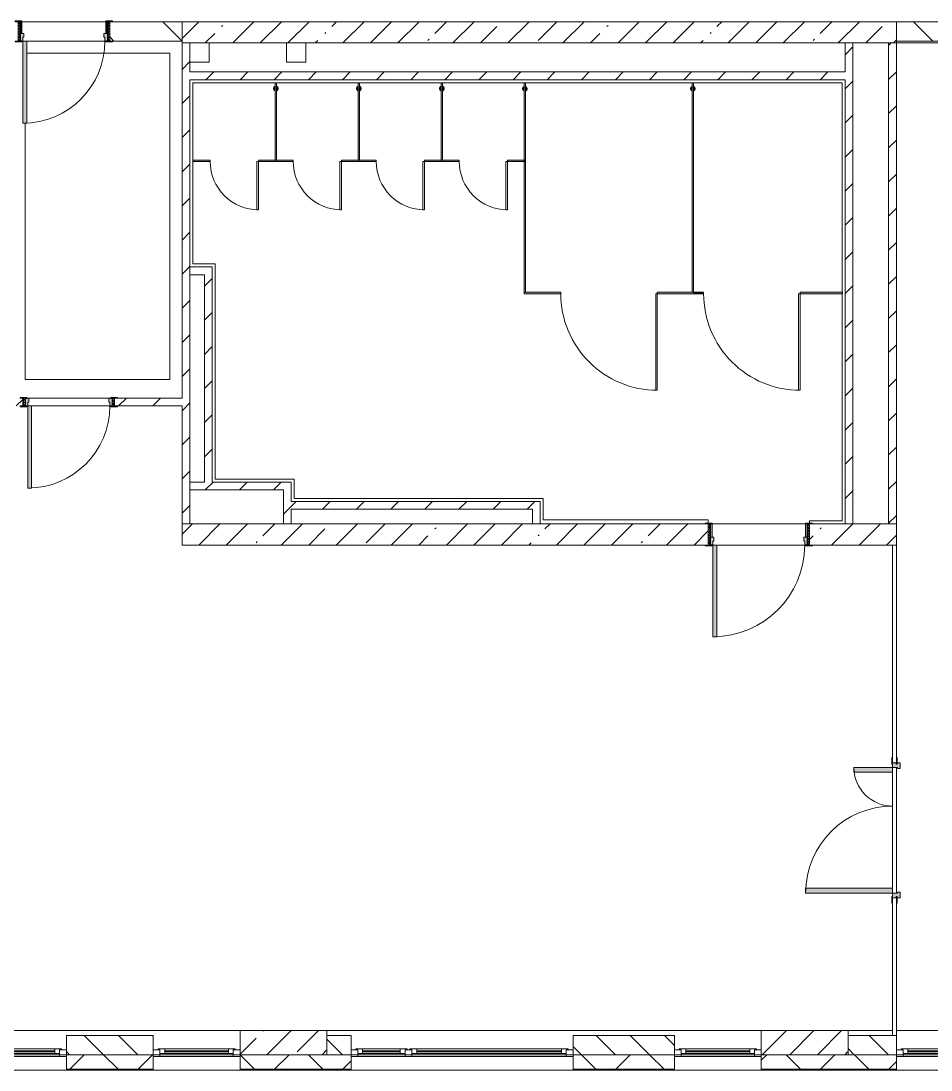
# Model space of a CAD drawing. Header units: millimetres. Extents: x -5368 to 196898, y -8553 to 29000.
# Drawn here: x 172285 to 181714, y -258 to 10608 of the extents above; entities that cross this region are included whole.
import ezdxf

# ---------------------------------------------------------------- set-up
doc = ezdxf.new("R2010")
doc.units = ezdxf.units.MM
for name, color, linetype, lineweight in [('A-DETL-2', 7, 'Continuous', 5), ('A-DOOR-5', 7, 'Continuous', 5), ('A-GENM-4', 7, 'Continuous', 5), ('A-GLAZ-2', 7, 'Continuous', 5), ('A-WALL', 7, 'Continuous', 9), ('A-WALL-2', 7, 'Continuous', 5), ('I-WALL-4', 7, 'Continuous', 5), ('S-COLS-3', 7, 'Continuous', 5)]:
    doc.layers.add(name, color=color, linetype=linetype, lineweight=lineweight)
for name, color, linetype, lineweight, true_color in [('A-DOOR-2', 7, 'Continuous', 5, 0xaaaaaa), ('A-DOOR-3', 7, 'Continuous', 5, 0xe2e2e2), ('A-DOOR-FRAM-2', 7, 'Continuous', 5, 0xe2e2e2), ('A-DOOR-FRAM-3', 7, 'Continuous', 5, 0xaaaaaa), ('A-FLOR-3', 7, 'Continuous', 5, 0xaaaaaa), ('A-GENM-7', 7, 'Continuous', 5, 0xe2ddcd)]:
    doc.layers.add(name, color=color, linetype=linetype, lineweight=lineweight, true_color=true_color)
pattern_1 = [(45, (62025.03, 0), (-176.7767, 176.7767), [])]
pattern_2 = [(45, (62025.03, 0), (-285.1231, 285.1231), []), (45, (62310.15, 0), (-285.1231, 285.1231), [504.031, -100.806, 16.764, -84.042])]

# ---------------------------------------------------------------- blocks, each defined once
blk = doc.blocks.new('110_Дверь_СКБ_1Ст_Внутренняя1 - Д-7а_л__950x2100h_Туалет-V113-3_3_1_птичка')
at = {"layer": 'A-DOOR-2'}
h = blk.add_hatch(dxfattribs=at)
h.set_pattern_fill('FP_98', color=256, style=0, pattern_type=2)
h.set_pattern_definition([(135, (1776.41, 174.685), (-14.14214, -14.14214), []), (225, (1776.41, 174.685), (14.14214, -14.14214), [])])
h.paths.add_polyline_path([(537.5, 110), (512.5, 110), (512.5, -110), (537.5, -110)])
at = {"layer": 'A-DOOR-3'}
h = blk.add_hatch(color=256, dxfattribs=at)
h.paths.add_polyline_path([(487.5, 110), (487.5, 70), (477.5, 70), (477.5, 30), (512.5, 30), (512.5, 110)])
h.paths.add_polyline_path([(-462.5, 110), (-487.5, 110), (-487.5, 30), (-452.5, 30), (-452.5, 70), (-462.5, 70)])
at = {"layer": 'A-DOOR-FRAM-2'}
for points in [[(447.5, 1060), (447.5, 110), (487.5, 110), (487.5, 1060)], [(-542.5, 118), (-542.5, 110), (-472.5, 110), (-472.5, 118)], [(567.5, 118), (497.5, 118), (497.5, 110), (567.5, 110)], [(-472.5, 30), (-487.5, 30), (-487.5, -110), (-472.5, -110)], [(512.5, 30), (497.5, 30), (497.5, -110), (512.5, -110)], [(-542.5, -110), (-542.5, -118), (-472.5, -118), (-472.5, -110)], [(567.5, -110), (497.5, -110), (497.5, -118), (567.5, -118)]]:
    blk.add_hatch(color=256, dxfattribs=at).paths.add_polyline_path(points)
at = {"layer": 'A-DOOR-FRAM-3'}
h = blk.add_hatch(dxfattribs=at)
h.set_pattern_fill('FP_99', color=256, style=0, pattern_type=2)
h.set_pattern_definition([(45, (-346.384, 174.685), (-14.1421, 14.1421), []), (135, (-346.384, 174.685), (-14.1421, -14.1421), [])])
h.paths.add_polyline_path([(-487.5, 110), (-512.5, 110), (-512.5, -110), (-487.5, -110)])
at = {"layer": 'A-DOOR-2'}
for p, q in [((487.5, 1060), (447.5, 1060)), ((447.5, 1060), (447.5, 110)), ((487.5, 110), (487.5, 1060)), ((447.5, 110), (487.5, 110))]:
    blk.add_line(p, q, dxfattribs=at)
blk.add_arc((487.5, 110), 950, 90, 180, dxfattribs=at)
at = {"layer": 'A-DOOR-FRAM-3'}
for p, q in [((-472.5, 118), (-542.5, 118)), ((-542.5, 118), (-542.5, 110)), ((-542.5, 110), (-472.5, 110)), ((-487.5, 110), (-512.5, 110)), ((-512.5, 110), (-512.5, -110)), ((-462.5, 110), (-487.5, 110)), ((-487.5, 110), (-487.5, 30)), ((-487.5, -110), (-487.5, 110)), ((-472.5, 110), (-487.5, 110)), ((-487.5, 110), (-487.5, 109)), ((-487.5, 109), (-472.5, 109)), ((-472.5, 110), (-472.5, 118)), ((-472.5, 109), (-472.5, 110)), ((-462.5, 70), (-462.5, 110)), ((487.5, 110), (487.5, 70)), ((512.5, 110), (487.5, 110)), ((567.5, 118), (497.5, 118)), ((497.5, 118), (497.5, 110)), ((512.5, 110), (497.5, 110)), ((497.5, 110), (497.5, 109)), ((497.5, 110), (567.5, 110)), ((497.5, 109), (512.5, 109)), ((512.5, 30), (512.5, 110)), ((537.5, 110), (512.5, 110)), ((512.5, 110), (512.5, -110)), ((512.5, 109), (512.5, 110)), ((537.5, -110), (537.5, 110)), ((567.5, 110), (567.5, 118)), ((-487.5, 30), (-452.5, 30)), ((-472.5, 30), (-487.5, 30)), ((-487.5, 30), (-487.5, -110)), ((-472.5, -110), (-472.5, 30)), ((-452.5, 70), (-462.5, 70)), ((-452.5, 30), (-452.5, 70)), ((487.5, 70), (477.5, 70)), ((477.5, 70), (477.5, 30)), ((477.5, 30), (512.5, 30)), ((512.5, 30), (497.5, 30)), ((497.5, 30), (497.5, -110)), ((512.5, -110), (512.5, 30)), ((-472.5, -110), (-542.5, -110)), ((-542.5, -110), (-542.5, -118)), ((-542.5, -118), (-472.5, -118)), ((-512.5, -110), (-487.5, -110)), ((-487.5, -110), (-472.5, -110)), ((-472.5, -118), (-472.5, -110)), ((497.5, -110), (512.5, -110)), ((567.5, -110), (497.5, -110)), ((497.5, -110), (497.5, -118)), ((497.5, -118), (567.5, -118)), ((512.5, -110), (537.5, -110)), ((567.5, -118), (567.5, -110))]:
    blk.add_line(p, q, dxfattribs=at)
blk = doc.blocks.new('120_Окно_СКБ_2Ст_Фрамуга сверху - 120_Окно_СКБ_2Ст_2300х2500_h_ ДОО-19727959-3_3_1_птичка')
at = {"layer": 'A-GLAZ-2'}
for p, q in [((-1150, -127), (-1150, -57)), ((-1150, -57), (-1080, -57)), ((1150, -57), (-1150, -57)), ((-1080, -57), (-1080, -127)), ((-1080, -57), (1080, -57)), ((520, -87), (-1080, -87)), ((-1080, -87), (-1080, -127)), ((-1030, -137), (-1030, -87)), ((-1030, -107), (470, -107)), ((470, -137), (470, -87)), ((520, -127), (520, -57)), ((520, -57), (590, -57)), ((520, -127), (520, -87)), ((590, -57), (590, -127)), ((1080, -87), (590, -87)), ((590, -87), (590, -127)), ((640, -137), (640, -87)), ((640, -107), (1030, -107)), ((1030, -137), (1030, -87)), ((1080, -127), (1080, -57)), ((1080, -57), (1150, -57)), ((1080, -127), (1080, -87)), ((1150, -57), (1150, -127)), ((-1080, -127), (-1150, -127)), ((-1150, -127), (-1100, -127)), ((-1080, -127), (-1100, -127)), ((-1100, -127), (-1100, -137)), ((-1100, -137), (540, -137)), ((540, -137), (-1100, -137)), ((470, -117), (-1030, -117)), ((590, -127), (520, -127)), ((540, -127), (520, -127)), ((540, -127), (570, -127)), ((540, -127), (570, -127)), ((540, -137), (540, -127)), ((590, -127), (570, -127)), ((570, -127), (570, -137)), ((570, -137), (1100, -137)), ((1100, -137), (570, -137)), ((1030, -117), (640, -117)), ((1150, -127), (1080, -127)), ((1100, -127), (1080, -127)), ((1100, -127), (1150, -127)), ((1100, -137), (1100, -127))]:
    blk.add_line(p, q, dxfattribs=at)
blk = doc.blocks.new('120_Окно_СКБ_1Ст - 120_Окно_СКБ_1Ст 900х2500_h_ с форточкой-22876038-3_3_1_птичка')
at = {"layer": 'A-GLAZ-2'}
for p, q in [((-450, -127), (-450, -57)), ((-450, -57), (-380, -57)), ((450, -57), (-450, -57)), ((-380, -57), (-380, -127)), ((380, -87), (-380, -87)), ((-380, -87), (-380, -127)), ((-330, -137), (-330, -87)), ((-330, -107), (330, -107)), ((330, -137), (330, -87)), ((380, -127), (380, -57)), ((380, -57), (450, -57)), ((380, -127), (380, -87)), ((450, -57), (450, -127)), ((-380, -127), (-450, -127)), ((-450, -127), (-400, -127)), ((-380, -127), (-400, -127)), ((-400, -127), (-400, -137)), ((-400, -137), (400, -137)), ((400, -137), (-400, -137)), ((330, -117), (-330, -117)), ((450, -127), (380, -127)), ((400, -127), (380, -127)), ((400, -127), (450, -127)), ((400, -137), (400, -127))]:
    blk.add_line(p, q, dxfattribs=at)
blk = doc.blocks.new('110_Дверь_СКБ_1Ст_Внутренняя1 - Д-8 950x2100h_охрана-V88-3_3_1_птичка')
at = {"layer": 'A-DOOR-2'}
h = blk.add_hatch(dxfattribs=at)
h.set_pattern_fill('FP_17', color=256, style=0, pattern_type=2)
h.set_pattern_definition([(135, (1826.41, 164.685), (-14.14214, -14.14214), []), (225, (1826.41, 164.685), (14.14214, -14.14214), [])])
h.paths.add_polyline_path([(487.5, 100), (462.5, 100), (462.5, -100), (487.5, -100)])
at = {"layer": 'A-DOOR-3'}
h = blk.add_hatch(color=256, dxfattribs=at)
h.paths.add_polyline_path([(437.5, 100), (437.5, 60), (427.5, 60), (427.5, 20), (462.5, 20), (462.5, 100), (443.3, 100)])
h.paths.add_polyline_path([(-437.5, 100), (-437.5, 20), (-402.5, 20), (-402.5, 60), (-412.5, 60), (-412.5, 100)])
at = {"layer": 'A-DOOR-FRAM-2'}
for points in [[(397.5, 950), (397.5, 100), (437.5, 100), (437.5, 950)], [(-492.5, 108), (-492.5, 100), (-422.5, 100), (-422.5, 108)], [(-422.5, 20), (-437.5, 20), (-437.5, -100), (-422.5, -100)], [(517.5, 108), (447.5, 108), (447.5, 100), (517.5, 100)], [(462.5, 20), (447.5, 20), (447.5, -100), (462.5, -100)], [(-492.5, -100), (-492.5, -108), (-422.5, -108), (-422.5, -100)], [(447.5, -100), (447.5, -108), (517.5, -108), (517.5, -100)]]:
    blk.add_hatch(color=256, dxfattribs=at).paths.add_polyline_path(points)
at = {"layer": 'A-DOOR-FRAM-3'}
h = blk.add_hatch(dxfattribs=at)
h.set_pattern_fill('FP_18', color=256, style=0, pattern_type=2)
h.set_pattern_definition([(45, (-296.384, 164.685), (-14.1421, 14.1421), []), (135, (-296.384, 164.685), (-14.1421, -14.1421), [])])
h.paths.add_polyline_path([(-437.5, 100), (-462.5, 100), (-462.5, -100), (-437.5, -100)])
at = {"layer": 'A-DOOR-2'}
for p, q in [((437.5, 950), (397.5, 950)), ((397.5, 950), (397.5, 100)), ((437.5, 100), (437.5, 950)), ((397.5, 100), (437.5, 100))]:
    blk.add_line(p, q, dxfattribs=at)
blk.add_arc((437.5, 100), 850, 90, 180, dxfattribs=at)
at = {"layer": 'A-DOOR-FRAM-3'}
for p, q in [((-422.5, 108), (-492.5, 108)), ((-492.5, 108), (-492.5, 100)), ((-492.5, 100), (-422.5, 100)), ((-437.5, 100), (-462.5, 100)), ((-462.5, 100), (-462.5, -100)), ((-412.5, 100), (-437.5, 100)), ((-437.5, 100), (-437.5, 20)), ((-437.5, -100), (-437.5, 100)), ((-422.5, 100), (-437.5, 100)), ((-437.5, 100), (-437.5, 99)), ((-437.5, 99), (-422.5, 99)), ((-437.5, 20), (-402.5, 20)), ((-422.5, 20), (-437.5, 20)), ((-437.5, 20), (-437.5, -100)), ((-422.5, 100), (-422.5, 108)), ((-422.5, 99), (-422.5, 100)), ((-422.5, -100), (-422.5, 20)), ((-412.5, 60), (-412.5, 100)), ((-402.5, 60), (-412.5, 60)), ((-402.5, 20), (-402.5, 60)), ((437.5, 60), (427.5, 60)), ((427.5, 60), (427.5, 20)), ((427.5, 20), (462.5, 20)), ((437.5, 100), (437.5, 60)), ((462.5, 100), (437.5, 100)), ((517.5, 108), (447.5, 108)), ((447.5, 108), (447.5, 100)), ((462.5, 100), (447.5, 100)), ((447.5, 100), (447.5, 99)), ((447.5, 100), (517.5, 100)), ((447.5, 99), (462.5, 99)), ((462.5, 20), (447.5, 20)), ((447.5, 20), (447.5, -100)), ((462.5, 20), (462.5, 100)), ((487.5, 100), (462.5, 100)), ((462.5, 100), (462.5, -100)), ((462.5, 99), (462.5, 100)), ((462.5, -100), (462.5, 20)), ((487.5, -100), (487.5, 100)), ((517.5, 100), (517.5, 108)), ((-422.5, -100), (-492.5, -100)), ((-492.5, -100), (-492.5, -108)), ((-492.5, -108), (-422.5, -108)), ((-462.5, -100), (-437.5, -100)), ((-437.5, -100), (-422.5, -100)), ((-422.5, -108), (-422.5, -100)), ((447.5, -100), (462.5, -100)), ((517.5, -100), (447.5, -100)), ((447.5, -100), (447.5, -108)), ((447.5, -108), (517.5, -108)), ((462.5, -100), (487.5, -100)), ((517.5, -108), (517.5, -100))]:
    blk.add_line(p, q, dxfattribs=at)
blk = doc.blocks.new('110_Дверь_СКБ_1Ст_Внутренняя1 - Д-8 950x2100h_охрана-V118-3_3_1_птичка')
at = {"layer": 'A-DOOR-2'}
h = blk.add_hatch(dxfattribs=at)
h.set_pattern_fill('FP_102', color=256, style=0, pattern_type=2)
h.set_pattern_definition([(135, (1826.41, 104.685), (-14.14214, -14.14214), []), (225, (1826.41, 104.685), (14.14214, -14.14214), [])])
h.paths.add_polyline_path([(487, 40), (462, 40), (462, -40), (487, -40)])
at = {"layer": 'A-DOOR-3'}
h = blk.add_hatch(color=256, dxfattribs=at)
h.paths.add_polyline_path([(437, 40), (437, 0), (427, 0), (427, -40), (462, -40), (462, 40)])
h.paths.add_polyline_path([(-413, 40), (-438, 40), (-438, -40), (-403, -40), (-403, 0), (-413, 0)])
at = {"layer": 'A-DOOR-FRAM-2'}
for points in [[(397, 890), (397, 40), (437, 40), (437, 890)], [(-493, 48), (-493, 40), (-423, 40), (-423, 48)], [(517, 48), (447, 48), (447, 40), (517, 40)], [(-423, -40), (-493, -40), (-493, -48), (-423, -48)], [(447, -40), (447, -48), (517, -48), (517, -40)]]:
    blk.add_hatch(color=256, dxfattribs=at).paths.add_polyline_path(points)
at = {"layer": 'A-DOOR-FRAM-3'}
h = blk.add_hatch(dxfattribs=at)
h.set_pattern_fill('FP_103', color=256, style=0, pattern_type=2)
h.set_pattern_definition([(45, (-296.384, 104.685), (-14.1421, 14.1421), []), (135, (-296.384, 104.685), (-14.1421, -14.1421), [])])
h.paths.add_polyline_path([(-438, 40), (-463, 40), (-463, -40), (-438, -40)])
at = {"layer": 'A-DOOR-2'}
for p, q in [((437, 890), (397, 890)), ((397, 890), (397, 40)), ((437, 40), (437, 890)), ((397, 40), (437, 40))]:
    blk.add_line(p, q, dxfattribs=at)
blk.add_arc((437, 40), 850, 90, 180, dxfattribs=at)
at = {"layer": 'A-DOOR-FRAM-3'}
for p, q in [((-423, 48), (-493, 48)), ((-493, 48), (-493, 40)), ((-493, 40), (-423, 40)), ((-438, 40), (-463, 40)), ((-463, 40), (-463, -40)), ((-413, 40), (-438, 40)), ((-438, 40), (-438, -40)), ((-438, -40), (-438, 40)), ((-423, 40), (-438, 40)), ((-438, 40), (-438, 39)), ((-438, 39), (-423, 39)), ((-423, 40), (-423, 48)), ((-423, 39), (-423, 40)), ((-413, 0), (-413, 40)), ((-403, 0), (-413, 0)), ((-403, -40), (-403, 0)), ((437, 0), (427, 0)), ((427, 0), (427, -40)), ((437, 40), (437, 0)), ((462, 40), (437, 40)), ((517, 48), (447, 48)), ((447, 48), (447, 40)), ((462, 40), (447, 40)), ((447, 40), (447, 39)), ((447, 40), (517, 40)), ((447, 39), (462, 39)), ((462, -40), (462, 40)), ((487, 40), (462, 40)), ((462, 40), (462, -40)), ((462, 39), (462, 40)), ((487, -40), (487, 40)), ((517, 40), (517, 48)), ((-423, -40), (-493, -40)), ((-493, -40), (-493, -48)), ((-493, -48), (-423, -48)), ((-463, -40), (-438, -40)), ((-423, -39), (-438, -39)), ((-438, -39), (-438, -40)), ((-438, -40), (-403, -40)), ((-438, -40), (-423, -40)), ((-423, -40), (-423, -39)), ((-423, -48), (-423, -40)), ((427, -40), (462, -40)), ((462, -39), (447, -39)), ((447, -39), (447, -40)), ((447, -40), (462, -40)), ((517, -40), (447, -40)), ((447, -40), (447, -48)), ((447, -48), (517, -48)), ((462, -40), (462, -39)), ((462, -40), (487, -40)), ((517, -48), (517, -40))]:
    blk.add_line(p, q, dxfattribs=at)
blk = doc.blocks.new('131_Сантехническая перегородка_Дверь 5 - СД-1-V202-3_3_1_птичка')
at = {"layer": 'A-GENM-7'}
for points in [[(70, 8), (70, -8), (250, -8), (250, 8)], [(750, 8), (750, -8), (930, -8), (930, 8)]]:
    blk.add_hatch(color=256, dxfattribs=at).paths.add_polyline_path(points)
at = {"layer": 'A-DOOR-5'}
for p, q in [((266, 508), (250, 508)), ((250, 8), (250, 508)), ((266, 8), (266, 508)), ((266, 8), (250, 8))]:
    blk.add_line(p, q, dxfattribs=at)
blk.add_arc((250, 8), 500, 360, 90, dxfattribs=at)
at = {"layer": 'A-GENM-4'}
for p, q in [((250, 8), (70, 8)), ((70, 8), (70, -8)), ((250, -8), (250, 8)), ((930, 8), (750, 8)), ((750, 8), (750, -8)), ((930, -8), (930, 8)), ((70, -8), (250, -8)), ((750, -8), (930, -8))]:
    blk.add_line(p, q, dxfattribs=at)
blk = doc.blocks.new('131_Сантехническая перегородка 6 - СП-1-V200-3_3_1_птичка')
at = {"layer": 'A-GENM-7'}
blk.add_hatch(color=256, dxfattribs=at).paths.add_polyline_path([(800, 8), (0, 8), (0, -8), (800, -8)])
at = {"layer": 'A-GENM-4'}
for p, q in [((800, 8), (0, 8)), ((0, 8), (0, -8)), ((800, -8), (800, 8)), ((0, -8), (800, -8))]:
    blk.add_line(p, q, dxfattribs=at)
at = {"layer": 'A-GENM-4', "flags": 128}
for points in [[(71, 8), (71, 9), (71, 9), (70, 9), (70, 10), (70, 10), (69, 11), (69, 11), (68, 12), (68, 12), (67, 12), (67, 13), (66, 13), (66, 13), (65, 14), (65, 14), (64, 14), (64, 14), (63, 14), (62, 15), (62, 15), (61, 15), (61, 15), (60, 15), (59, 15), (59, 15), (58, 15), (58, 15), (57, 15), (56, 15), (56, 15), (55, 15), (55, 15), (54, 14), (54, 14), (53, 14), (52, 14), (52, 13), (51, 13), (51, 13), (50, 13), (50, 12), (49, 12), (49, 11), (48, 11), (48, 11), (48, 10), (47, 10), (47, 9), (46, 9), (46, 8), (46, 8)], [(46, -8), (46, -9), (47, -9), (47, -9), (47, -10), (48, -10), (48, -11), (49, -11), (49, -12), (50, -12), (50, -12), (51, -13), (51, -13), (52, -13), (52, -14), (53, -14), (53, -14), (54, -14), (54, -14), (55, -15), (56, -15), (56, -15), (57, -15), (57, -15), (58, -15), (59, -15), (59, -15), (60, -15), (60, -15), (61, -15), (62, -15), (62, -15), (63, -15), (63, -14), (64, -14), (64, -14), (65, -14), (66, -13), (66, -13), (67, -13), (67, -13), (68, -12), (68, -12), (69, -11), (69, -11), (69, -11), (70, -10), (70, -10), (71, -9), (71, -9), (71, -8), (71, -8)]]:
    blk.add_lwpolyline(points, dxfattribs=at)
at = {"layer": 'A-GENM-4'}
for radius, start, end in [(24.6, 19.9113, 160.0887), (17.6, 45, 135), (17.6, 45, 135), (15.1, 45, 135), (24.6, 199.9113, 340.0887), (17.6, 225, 315), (17.6, 225, 315), (15.1, 225, 315)]:
    blk.add_arc((59, 0), radius, start, end, dxfattribs=at)
blk = doc.blocks.new('131_Сантехническая перегородка 7 - СП-1-V199-3_3_1_птичка')
at = {"layer": 'A-GENM-7'}
blk.add_hatch(color=256, dxfattribs=at).paths.add_polyline_path([(2166, 8), (-4, 8), (-4, -8), (2166, -8)])
at = {"layer": 'A-GENM-4'}
for p, q in [((2166, 8), (-4, 8)), ((-4, 8), (-4, -8)), ((2166, -8), (2166, 8)), ((-4, -8), (2166, -8))]:
    blk.add_line(p, q, dxfattribs=at)
at = {"layer": 'A-GENM-4', "flags": 128}
for points in [[(71, 8), (71, 9), (71, 9), (70, 9), (70, 10), (70, 10), (69, 11), (69, 11), (68, 12), (68, 12), (67, 12), (67, 13), (66, 13), (66, 13), (65, 14), (65, 14), (64, 14), (64, 14), (63, 14), (62, 15), (62, 15), (61, 15), (61, 15), (60, 15), (59, 15), (59, 15), (58, 15), (58, 15), (57, 15), (56, 15), (56, 15), (55, 15), (55, 15), (54, 14), (54, 14), (53, 14), (52, 14), (52, 13), (51, 13), (51, 13), (50, 13), (50, 12), (49, 12), (49, 11), (48, 11), (48, 11), (48, 10), (47, 10), (47, 9), (46, 9), (46, 8), (46, 8)], [(46, -8), (46, -9), (47, -9), (47, -9), (47, -10), (48, -10), (48, -11), (49, -11), (49, -12), (50, -12), (50, -12), (51, -13), (51, -13), (52, -13), (52, -14), (53, -14), (53, -14), (54, -14), (54, -14), (55, -15), (56, -15), (56, -15), (57, -15), (57, -15), (58, -15), (59, -15), (59, -15), (60, -15), (60, -15), (61, -15), (62, -15), (62, -15), (63, -15), (63, -14), (64, -14), (64, -14), (65, -14), (66, -13), (66, -13), (67, -13), (67, -13), (68, -12), (68, -12), (69, -11), (69, -11), (69, -11), (70, -10), (70, -10), (71, -9), (71, -9), (71, -8), (71, -8)]]:
    blk.add_lwpolyline(points, dxfattribs=at)
at = {"layer": 'A-GENM-4'}
for radius, start, end in [(24.6, 19.9113, 160.0887), (17.6, 45, 135), (17.6, 45, 135), (15.1, 45, 135), (24.6, 199.9113, 340.0887), (17.6, 225, 315), (17.6, 225, 315), (15.1, 225, 315)]:
    blk.add_arc((59, 0), radius, start, end, dxfattribs=at)
blk = doc.blocks.new('131_Сантехническая перегородка_Дверь МГН - СД-1-V201-3_3_1_птичка')
at = {"layer": 'A-GENM-7'}
for points in [[(-370, 8), (-370, -8), (10, -8), (10, 8)], [(1010, 8), (1010, -8), (1390, -8), (1390, 8)]]:
    blk.add_hatch(color=256, dxfattribs=at).paths.add_polyline_path(points)
at = {"layer": 'A-DOOR-5'}
for p, q in [((10, 1008), (26, 1008)), ((10, 8), (10, 1008)), ((26, 8), (26, 1008)), ((10, 8), (26, 8))]:
    blk.add_line(p, q, dxfattribs=at)
blk.add_arc((10, 8), 1000, 360, 90, dxfattribs=at)
at = {"layer": 'A-GENM-4'}
for p, q in [((10, 8), (-370, 8)), ((-370, 8), (-370, -8)), ((10, -8), (10, 8)), ((1390, 8), (1010, 8)), ((1010, 8), (1010, -8)), ((1390, -8), (1390, 8)), ((-370, -8), (10, -8)), ((1010, -8), (1390, -8))]:
    blk.add_line(p, q, dxfattribs=at)
blk = doc.blocks.new('131_Сантехническая перегородка_Дверь МГН 2 - СД-1-V203-3_3_1_птичка')
at = {"layer": 'A-GENM-7'}
for points in [[(-430, 8), (-430, -8), (10, -8), (10, 8)], [(1010, 8), (1010, -8), (1110, -8), (1110, 8)]]:
    blk.add_hatch(color=256, dxfattribs=at).paths.add_polyline_path(points)
at = {"layer": 'A-DOOR-5'}
for p, q in [((10, 1008), (26, 1008)), ((10, 8), (10, 1008)), ((26, 8), (26, 1008)), ((10, 8), (26, 8))]:
    blk.add_line(p, q, dxfattribs=at)
blk.add_arc((10, 8), 1000, 360, 90, dxfattribs=at)
at = {"layer": 'A-GENM-4'}
for p, q in [((10, 8), (-430, 8)), ((-430, 8), (-430, -8)), ((10, -8), (10, 8)), ((1110, 8), (1010, 8)), ((1010, 8), (1010, -8)), ((1110, -8), (1110, 8)), ((-430, -8), (10, -8)), ((1010, -8), (1110, -8))]:
    blk.add_line(p, q, dxfattribs=at)
blk = doc.blocks.new('110_Дверь_СКБ_2Ст - Д-5_п__в составе перегородки _не входит в спец__-32680317-3_3_1_птичка')
at = {"layer": 'A-DOOR-3'}
h = blk.add_hatch(color=256, dxfattribs=at)
h.paths.add_polyline_path([(712, 60), (652, 60), (652, 30), (662, 30), (662, -20), (712, -20)])
h.paths.add_polyline_path([(-628, 60), (-688, 60), (-688, -20), (-638, -20), (-638, 30), (-628, 30)])
for points in [[(-588, -420), (-588, -20), (-638, -20), (-638, -420)], [(662, -920), (662, -20), (612, -20), (612, -920)]]:
    blk.add_hatch(color=256, dxfattribs=at).paths.add_polyline_path(points)
at = {"layer": 'A-DOOR-FRAM-2'}
for points in [[(-672, 28), (-742, 28), (-742, 20), (-672, 20)], [(768, 28), (698, 28), (698, 20), (768, 20)], [(-672, -20), (-742, -20), (-742, -28), (-672, -28)], [(768, -20), (698, -20), (698, -28), (768, -28)]]:
    blk.add_hatch(color=256, dxfattribs=at).paths.add_polyline_path(points)
at = {"layer": 'A-DOOR-2'}
for p, q in [((-638, -20), (-588, -20)), ((-638, -420), (-638, -20)), ((-588, -20), (-588, -420)), ((612, -20), (662, -20)), ((612, -920), (612, -20)), ((662, -20), (662, -920)), ((-588, -420), (-638, -420)), ((662, -920), (612, -920))]:
    blk.add_line(p, q, dxfattribs=at)
for centre, radius, start, end in [((-638, -20), 400, 270, 0), ((662, -20), 900, 180, 270)]:
    blk.add_arc(centre, radius, start, end, dxfattribs=at)
at = {"layer": 'A-DOOR-FRAM-3'}
for p, q in [((-742, 28), (-672, 28)), ((-742, 20), (-742, 28)), ((-672, 20), (-742, 20)), ((-688, 60), (-628, 60)), ((-688, -20), (-688, 60)), ((-688, 20), (-672, 20)), ((-688, 19), (-688, 20)), ((-672, 19), (-688, 19)), ((-672, 28), (-672, 20)), ((-672, 20), (-672, 19)), ((-638, 30), (-638, -20)), ((-628, 30), (-638, 30)), ((-628, 60), (-628, 30)), ((652, 60), (712, 60)), ((652, 30), (652, 60)), ((662, 30), (652, 30)), ((662, -20), (662, 30)), ((698, 20), (698, 28)), ((698, 28), (768, 28)), ((698, 19), (698, 20)), ((698, 20), (712, 20)), ((768, 20), (698, 20)), ((712, 19), (698, 19)), ((712, 60), (712, -20)), ((712, 20), (712, 19)), ((768, 28), (768, 20)), ((-742, -20), (-672, -20)), ((-742, -28), (-742, -20)), ((-672, -28), (-742, -28)), ((-638, -20), (-688, -20)), ((-672, -20), (-672, -28)), ((712, -20), (662, -20)), ((698, -28), (698, -20)), ((698, -20), (768, -20)), ((768, -28), (698, -28)), ((768, -20), (768, -28))]:
    blk.add_line(p, q, dxfattribs=at)

msp = doc.modelspace()

# ---------------------------------------------------------------- hatches: boundary and pattern name
at = {"layer": 'A-WALL-2'}
h = msp.add_hatch(dxfattribs=at)
h.set_pattern_fill('FP_73', color=256, style=0, pattern_type=2)
h.set_pattern_definition([(135, (62025.03, 0), (-176.7767, -176.7767), [])])
h.paths.add_polyline_path([(183455, -100), (183455, 100), (183155, 100), (183155, -100)])
h.paths.add_polyline_path([(171855, -100), (171855, 100), (170955, 100), (170955, -100), (171022.9, -100)])
h.paths.add_polyline_path([(181355, -100), (181355, 100), (180855, 100), (180855, -100), (181090.2, -100)])
h.paths.add_polyline_path([(172755, -100), (173655, -100), (173655, 100), (172755, 100)])
h.paths.add_polyline_path([(175455, -100), (175705, -100), (175705, 100), (175455, 100)])
h.paths.add_polyline_path([(178005, -100), (179055, -100), (179055, 100), (178005, 100)])
h.paths.add_polyline_path([(163755, -100), (163755, 100), (162855, 100), (162855, -100), (163604.8, -100)])
h.paths.add_polyline_path([(164905, -100), (164905, 100), (164655, 100), (164655, -100), (164664.5, -100)])
h.paths.add_polyline_path([(159366, -100), (160155, -100), (160155, 100), (159105, 100), (159105, -100)])
h.paths.add_polyline_path([(167205, -100), (168255, -100), (168255, 100), (167205, 100)])
h.paths.add_polyline_path([(156805, -100), (156805, 100), (156555, 100), (156555, -100)])
h.paths.add_polyline_path([(153955, -100), (154755, -100), (154755, 100), (153955, 100)])
h = msp.add_hatch(dxfattribs=at)
h.set_pattern_fill('FP_75', color=256, style=0, pattern_type=2)
h.set_pattern_definition([(45, (62025.03, 0), (-353.5534, 353.5534), []), (135, (62025.03, 0), (-353.5534, -353.5534), [])])
h.paths.add_polyline_path([(186918.6, -250), (187105, -250), (187105, -100), (185755, -100), (185755, -250)])
h.paths.add_polyline_path([(182679.7, -250), (183455, -250), (183455, -100), (182255, -100), (182255, -250)])
h.paths.add_polyline_path([(170955, -250), (171855, -250), (171855, -100), (170955, -100)])
h.paths.add_polyline_path([(169155, -250), (170055, -250), (170055, -100), (169155, -100)])
h.paths.add_polyline_path([(172755, -250), (173655, -250), (173655, -100), (172755, -100)])
h.paths.add_polyline_path([(181355, -250), (181355, -100), (179955, -100), (179955, -250), (181090.2, -250)])
h.paths.add_polyline_path([(174555, -250), (175705, -250), (175705, -100), (174555, -100)])
h.paths.add_polyline_path([(178440.9, -250), (179055, -250), (179055, -100), (178005, -100), (178005, -250)])
h.paths.add_polyline_path([(161955, -250), (161955, -100), (161055, -100), (161055, -250), (161485.4, -250)])
h.paths.add_polyline_path([(156805, -250), (156805, -100), (155655, -100), (155655, -250), (156555, -250)])
h.paths.add_polyline_path([(168255, -250), (168255, -100), (167205, -100), (167205, -250), (167843.7, -250)])
h.paths.add_polyline_path([(159105, -250), (160155, -250), (160155, -100), (159105, -100)])
h.paths.add_polyline_path([(164905, -250), (164905, -100), (162855, -100), (162855, -250), (164664.5, -250)])
h.paths.add_polyline_path([(153955, -250), (154755, -250), (154755, -100), (153955, -100)])
h.paths.add_polyline_path([(151235, -250), (153055, -250), (153055, -100), (151235, -100)])
at = {"layer": 'I-WALL-4'}
h = msp.add_hatch(dxfattribs=at)
h.set_pattern_fill('FP_74', color=256, style=0, pattern_type=2)
h.set_pattern_definition([(135, (62025.03, 0), (-353.5534, -353.5534), [])])
h.paths.add_polyline_path([(181355, 10400), (183235, 10400), (183235, 10600), (181355, 10600)])
h.paths.add_polyline_path([(171330, 10400), (172255, 10400), (172255, 10600), (171130, 10600), (171130, 10400), (171185, 10400)])
h.paths.add_polyline_path([(169375, 10400), (169730, 10400), (169730, 10600), (169375, 10600), (169375, 10520)])
h.paths.add_polyline_path([(173235, 10400), (173955, 10400), (173955, 10600), (173205, 10600), (173205, 10400)])
h = msp.add_hatch(dxfattribs=at)
h.set_pattern_fill('FP_71', color=256, style=0, pattern_type=2)
h.set_pattern_definition(pattern_2)
h.paths.add_polyline_path([(178440.9, 10380), (181355, 10382.1), (181355, 10600), (173955, 10600), (173955, 10380), (176321.4, 10380)])
h = msp.add_hatch(dxfattribs=at)
h.set_pattern_fill('FP_76', color=256, style=0, pattern_type=2)
h.set_pattern_definition(pattern_1)
h.paths.add_polyline_path([(174035, 5400), (174035, 10380), (173955, 10380), (173955, 5400)])
h = msp.add_hatch(dxfattribs=at)
h.set_pattern_fill('FP_76', color=256, style=0, pattern_type=2)
h.set_pattern_definition(pattern_1)
h.paths.add_polyline_path([(180905, 5400), (180905, 10380), (180825, 10380), (180825, 5400)])
h = msp.add_hatch(dxfattribs=at)
h.set_pattern_fill('FP_76', color=256, style=0, pattern_type=2)
h.set_pattern_definition(pattern_1)
h.paths.add_polyline_path([(181355, 5400), (181355, 10380), (181275, 10380), (181275, 5400)])
h = msp.add_hatch(dxfattribs=at)
h.set_pattern_fill('FP_76', color=256, style=0, pattern_type=2)
h.set_pattern_definition(pattern_1)
h.paths.add_polyline_path([(176321.4, 10000), (180825, 10000), (180825, 10080), (174035, 10080), (174035, 10000), (174202, 10000)])
h = msp.add_hatch(dxfattribs=at)
h.set_pattern_fill('FP_76', color=256, style=0, pattern_type=2)
h.set_pattern_definition(pattern_1)
h.paths.add_polyline_path([(174185, 5830), (174265, 5830), (174265, 7980), (174185, 7980), (174185, 6831.7)])
h = msp.add_hatch(dxfattribs=at)
h.set_pattern_fill('FP_76', color=256, style=0, pattern_type=2)
h.set_pattern_definition(pattern_1)
h.paths.add_polyline_path([(172305, 6620), (172305, 6700), (171775, 6700), (171775, 6620), (172275, 6620)])
h.paths.add_polyline_path([(173255, 6620), (173955, 6620), (173955, 6700), (173255, 6700)])
h = msp.add_hatch(dxfattribs=at)
h.set_pattern_fill('FP_76', color=256, style=0, pattern_type=2)
h.set_pattern_definition(pattern_1)
h.paths.add_polyline_path([(174202, 5750), (175005, 5750), (175005, 5830), (174035, 5830), (174035, 5750)])
h = msp.add_hatch(dxfattribs=at)
h.set_pattern_fill('FP_76', color=256, style=0, pattern_type=2)
h.set_pattern_definition(pattern_1)
h.paths.add_polyline_path([(175085, 5400), (175085, 5830), (175005, 5830), (175005, 5400)])
h = msp.add_hatch(dxfattribs=at)
h.set_pattern_fill('FP_76', color=256, style=0, pattern_type=2)
h.set_pattern_definition(pattern_1)
h.paths.add_polyline_path([(177585, 5550), (177585, 5630), (175085, 5630), (175085, 5550), (176321.4, 5550)])
h = msp.add_hatch(dxfattribs=at)
h.set_pattern_fill('FP_76', color=256, style=0, pattern_type=2)
h.set_pattern_definition(pattern_1)
h.paths.add_polyline_path([(177665, 5400), (177665, 5630), (177585, 5630), (177585, 5400)])
h = msp.add_hatch(dxfattribs=at)
h.set_pattern_fill('FP_71', color=256, style=0, pattern_type=2)
h.set_pattern_definition(pattern_2)
h.paths.add_polyline_path([(181355, 5180), (181355, 5400), (180455, 5400), (180455, 5180), (181315, 5180)])
h.paths.add_polyline_path([(173955, 5180), (179405, 5180), (179405, 5400), (173955, 5400)])
at = {"layer": 'S-COLS-3'}
h = msp.add_hatch(dxfattribs=at)
h.set_pattern_fill('FP_71', color=256, style=0, pattern_type=2)
h.set_pattern_definition(pattern_2)
h.paths.add_polyline_path([(175455, -100), (175455, 150), (174555, 150), (174555, -100), (175261.7, -100)])
h = msp.add_hatch(dxfattribs=at)
h.set_pattern_fill('FP_71', color=256, style=0, pattern_type=2)
h.set_pattern_definition(pattern_2)
h.paths.add_polyline_path([(180855, -100), (180855, 150), (179955, 150), (179955, -100), (180560.3, -100)])

# ---------------------------------------------------------------- linework, layer by layer
at = {"layer": 'A-DETL-2'}
for p, q in [((173828.5, 10273.7), (172345, 10273.7)), ((173828.5, 6893.7), (173828.5, 10273.7)), ((172328.5, 9550), (172328.5, 6893.7)), ((172328.5, 6893.7), (173828.5, 6893.7))]:
    msp.add_line(p, q, dxfattribs=at)
at = {"layer": 'A-FLOR-3'}
for p, q in [((174235, 10380), (174235, 10180)), ((175035, 10180), (175035, 10380)), ((175235, 10380), (175235, 10180)), ((183235, 10380), (181355, 10380)), ((174235, 10180), (174035, 10180)), ((175235, 10180), (175035, 10180)), ((177498, 9969), (174066, 9969)), ((174066, 9969), (174066, 9168)), ((179238.5, 9969), (177514, 9969)), ((180794, 9969), (179254.5, 9969)), ((180794, 7799), (180794, 9969)), ((174066, 9152), (174066, 8091)), ((174066, 8091), (174296, 8091)), ((174296, 8091), (174296, 5861)), ((180794, 5431), (180794, 7783)), ((174296, 5861), (175116, 5861)), ((175116, 5861), (175116, 5661)), ((175116, 5661), (177696, 5661)), ((177696, 5661), (177696, 5441)), ((177696, 5441), (179405, 5441)), ((179405, 5441), (179405, 5408)), ((180455, 5408), (180455, 5431)), ((180455, 5431), (180794, 5431))]:
    msp.add_line(p, q, dxfattribs=at)
at = {"layer": 'A-WALL'}
for p, q in [((173955, 10400), (173955, 10600)), ((181355, 10600), (181355, 10400)), ((174035, 10380), (173955, 10380)), ((173955, 5400), (174035, 5400)), ((180825, 5400), (180905, 5400)), ((181275, 5400), (181355, 5400)), ((181355, 5180), (181315, 5180)), ((181315, 100), (181355, 100)), ((172755, -100), (173655, -100)), ((173655, -100), (172755, -100)), ((175455, -100), (175705, -100)), ((175705, -100), (175455, -100)), ((178005, -100), (179055, -100)), ((179055, -100), (178005, -100)), ((180855, -100), (181355, -100)), ((181355, -100), (180855, -100)), ((172755, -250), (173655, -250)), ((172755, -253), (173655, -253)), ((174555, -250), (175705, -250)), ((174555, -253), (175705, -253)), ((178005, -250), (179055, -250)), ((178005, -253), (179055, -253)), ((179955, -250), (181355, -250)), ((179955, -253), (181355, -253))]:
    msp.add_line(p, q, dxfattribs=at)
at = {"layer": 'A-WALL-2'}
for p, q in [((173655, 100), (172755, 100)), ((172755, 100), (172755, -258)), ((173655, -258), (173655, 100)), ((175705, 100), (175455, 100)), ((175455, 100), (175455, -100)), ((175705, -258), (175705, 100)), ((179055, 100), (178005, 100)), ((178005, 100), (178005, -258)), ((179055, -258), (179055, 100)), ((181315, 100), (180855, 100)), ((180855, 100), (180855, -100)), ((181355, -258), (181355, 100)), ((171855, -100), (172755, -100)), ((175455, -100), (174555, -100)), ((174555, -100), (174555, -258)), ((175705, -100), (178005, -100)), ((180855, -100), (179955, -100)), ((179955, -100), (179955, -258)), ((169155, -258), (179055, -258)), ((187263, -258), (179055, -258))]:
    msp.add_line(p, q, dxfattribs=at)
at = {"layer": 'I-WALL-4'}
for p, q in [((172295, 10600), (173165, 10600)), ((183235, 10600), (173235, 10600)), ((173155, 10400), (172345, 10400)), ((173235, 10400), (173955, 10400)), ((173955, 10400), (173955, 6700)), ((174035, 10080), (174035, 10380)), ((174035, 10380), (181355, 10380)), ((180825, 10380), (180825, 10080)), ((180905, 5400), (180905, 10380)), ((181275, 10380), (181275, 5400)), ((181355, 10400), (183235, 10400)), ((181355, 2980), (181355, 10400)), ((180825, 10080), (174035, 10080)), ((174035, 5400), (174035, 10000)), ((174035, 10000), (180825, 10000)), ((180825, 10000), (180825, 5400)), ((174265, 8060), (174035, 8060)), ((174265, 5830), (174265, 8060)), ((174035, 7980), (174185, 7980)), ((174185, 7980), (174185, 5830)), ((172365, 6700), (173195, 6700)), ((173955, 6700), (173285, 6700)), ((173205, 6620), (172395, 6620)), ((173285, 6620), (173955, 6620)), ((173955, 6620), (173955, 5180)), ((174185, 5830), (174035, 5830)), ((175085, 5830), (174265, 5830)), ((175085, 5630), (175085, 5830)), ((174035, 5750), (175005, 5750)), ((175005, 5750), (175005, 5400)), ((177665, 5630), (175085, 5630)), ((175085, 5550), (177585, 5550)), ((175085, 5400), (175085, 5550)), ((177585, 5550), (177585, 5400)), ((177665, 5400), (177665, 5630)), ((179375, 5400), (174035, 5400)), ((179445, 5400), (180415, 5400)), ((180825, 5400), (180485, 5400)), ((181275, 5400), (180905, 5400)), ((173955, 5180), (179375, 5180)), ((180405, 5180), (179500.6, 5180)), ((180485, 5180), (181315, 5180)), ((181315, 5180), (181315, 2980)), ((181355, 2875), (181355, 1575)), ((181315, 1625), (181315, 2825)), ((181315, 1470), (181315, 100)), ((181355, 100), (181355, 1470)), ((171775, 150), (174555, 150)), ((175455, 150), (179955, 150)), ((180855, 150), (181315, 150)), ((181355, 150), (182255, 150)), ((174555, -100), (173655, -100)), ((179955, -100), (179055, -100)), ((182255, -100), (181355, -100))]:
    msp.add_line(p, q, dxfattribs=at)
at = {"layer": 'S-COLS-3'}
for p, q in [((175455, 150), (174555, 150)), ((174555, 150), (174555, -100)), ((175455, 100), (175455, 150)), ((180855, 150), (179955, 150)), ((179955, 150), (179955, -100)), ((180855, 100), (180855, 150)), ((175455, -100), (175455, 100)), ((180855, -100), (180855, 100)), ((174555, -100), (175455, -100)), ((179955, -100), (180855, -100))]:
    msp.add_line(p, q, dxfattribs=at)

# ---------------------------------------------------------------- block references
at = {"layer": 'A-DOOR-2'}
for name, p, rotation in [('110_Дверь_СКБ_1Ст_Внутренняя1 - Д-8 950x2100h_охрана-V88-3_3_1_птичка', (172742.5, 10500), 180), ('110_Дверь_СКБ_1Ст_Внутренняя1 - Д-8 950x2100h_охрана-V118-3_3_1_птичка', (172792.5, 6660), 180), ('110_Дверь_СКБ_1Ст_Внутренняя1 - Д-7а_л__950x2100h_Туалет-V113-3_3_1_птичка', (179942.5, 5290), 180), ('110_Дверь_СКБ_2Ст - Д-5_п__в составе перегородки _не входит в спец__-32680317-3_3_1_птичка', (181335, 2237.5), 270)]:
    msp.add_blockref(name, p, dxfattribs=dict(at, rotation=rotation))
at = {"layer": 'A-GENM-4'}
for name, p, rotation in [('131_Сантехническая перегородка 6 - СП-1-V200-3_3_1_птичка', (174926, 9968), 270.0000000000007), ('131_Сантехническая перегородка 6 - СП-1-V200-3_3_1_птичка', (175786, 9968), 270.0000000000007), ('131_Сантехническая перегородка 6 - СП-1-V200-3_3_1_птичка', (176646, 9968), 270.0000000000007), ('131_Сантехническая перегородка 7 - СП-1-V199-3_3_1_птичка', (177506, 9964.9), 269.9999999999999), ('131_Сантехническая перегородка 7 - СП-1-V199-3_3_1_птичка', (179246.5, 9964.9), 269.9999999999999), ('131_Сантехническая перегородка_Дверь 5 - СД-1-V202-3_3_1_птичка', (174996, 9160), 180), ('131_Сантехническая перегородка_Дверь 5 - СД-1-V202-3_3_1_птичка', (175856, 9160), 180), ('131_Сантехническая перегородка_Дверь 5 - СД-1-V202-3_3_1_птичка', (176716, 9160), 180), ('131_Сантехническая перегородка_Дверь 5 - СД-1-V202-3_3_1_птичка', (177576, 9160), 180), ('131_Сантехническая перегородка_Дверь МГН - СД-1-V201-3_3_1_птичка', (178888, 7791), 180), ('131_Сантехническая перегородка_Дверь МГН 2 - СД-1-V203-3_3_1_птичка', (180368, 7791), 180)]:
    msp.add_blockref(name, p, dxfattribs=dict(at, rotation=rotation))
at = {"layer": 'A-GLAZ-2', "rotation": 180}
for name, p in [('120_Окно_СКБ_1Ст - 120_Окно_СКБ_1Ст 900х2500_h_ с форточкой-22876038-3_3_1_птичка', (172305, -175)), ('120_Окно_СКБ_1Ст - 120_Окно_СКБ_1Ст 900х2500_h_ с форточкой-22876038-3_3_1_птичка', (174105, -175)), ('120_Окно_СКБ_2Ст_Фрамуга сверху - 120_Окно_СКБ_2Ст_2300х2500_h_ ДОО-19727959-3_3_1_птичка', (176855, -175)), ('120_Окно_СКБ_1Ст - 120_Окно_СКБ_1Ст 900х2500_h_ с форточкой-22876038-3_3_1_птичка', (179505, -175)), ('120_Окно_СКБ_1Ст - 120_Окно_СКБ_1Ст 900х2500_h_ с форточкой-22876038-3_3_1_птичка', (181805, -175))]:
    msp.add_blockref(name, p, dxfattribs=at)

doc.saveas('drawing.dxf')
